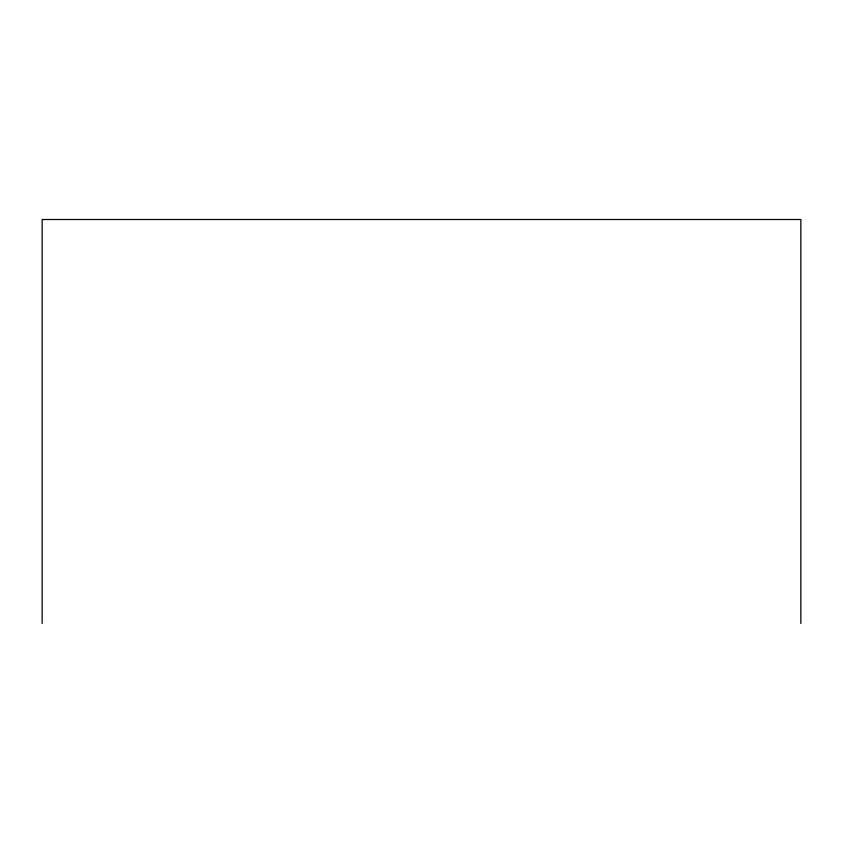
<?xml version="1.0" encoding="UTF-8"?>
<svg xmlns="http://www.w3.org/2000/svg" width="843" height="843" viewBox="0 0 843 843"><rect width="100%" height="100%" fill="white"/><g stroke="black" fill="none" stroke-linecap="round" stroke-linejoin="round"><path stroke-width="1.26" d="M800.85 623.493L800.85 219.507L42.15 219.507L42.15 623.493"/></g></svg>
